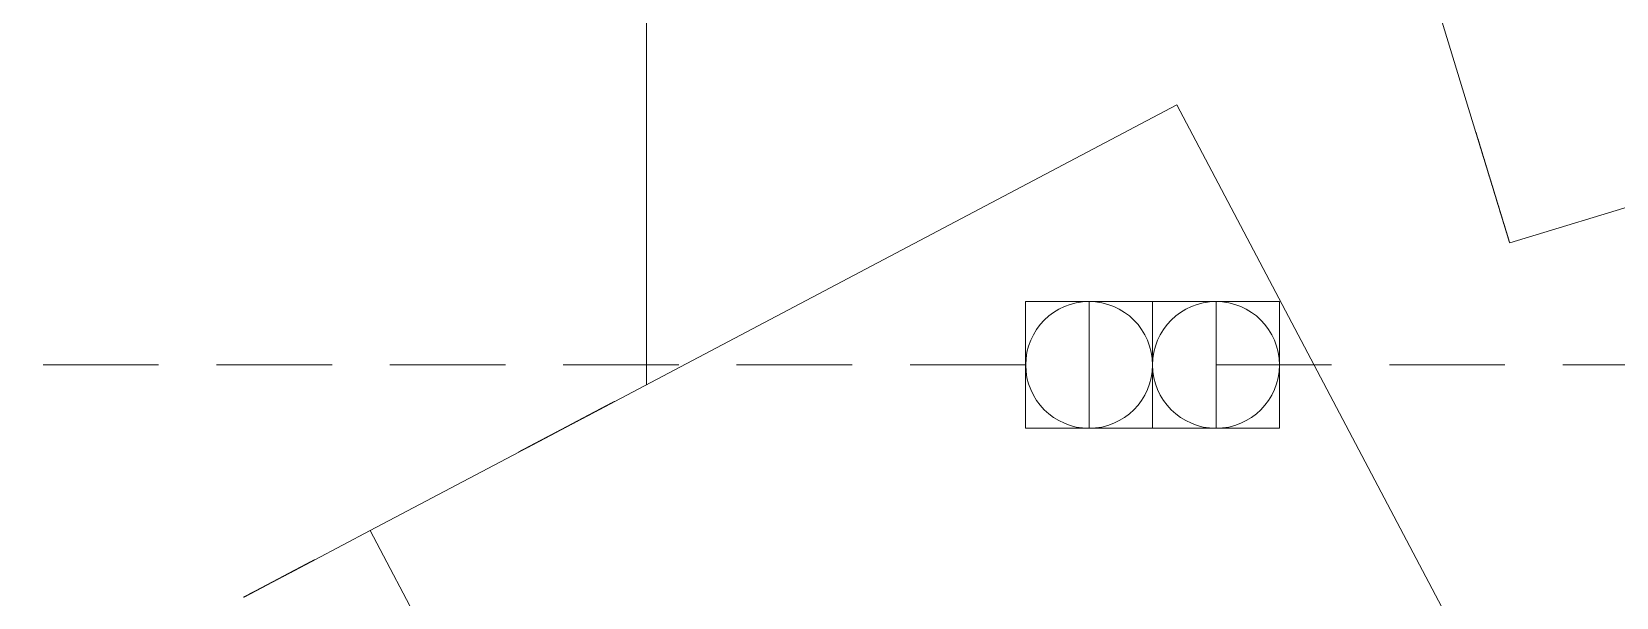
# Model space of a CAD drawing. Extents: x -28639 to -16277, y -1102 to 18050.
# Drawn here: x -22380 to -21009, y 642 to 1131 of the extents above; entities that cross this region are included whole.
import ezdxf

# ---------------------------------------------------------------- set-up
doc = ezdxf.new("R2010")
doc.units = 0
doc.header["$LTSCALE"] = 5
doc.header["$MEASUREMENT"] = 0
doc.linetypes.add('HIDDEN', pattern=[0.375, 0.25, -0.125])
doc.layers.get('0').update_dxf_attribs({"color": 1, "linetype": 'CONTINUOUS', "lineweight": 13})
doc.layers.add('ArqElet', color=11, linetype='CONTINUOUS', lineweight=5)

# ---------------------------------------------------------------- blocks, each defined once
blk = doc.blocks.new('TP')
for p, q in [((7873.1, -17549.3), (7781.6, -17549.3)), ((7781.6, -17549.3), (7781.6, -17640.8)), ((7827.4, -17640.8), (7827.4, -17549.3)), ((7873.1, -17549.3), (7873.1, -17640.8)), ((7781.6, -17640.8), (7873.1, -17640.8))]:
    blk.add_line(p, q)
blk.add_circle((7827.4, -17595.1), 45.7)

msp = doc.modelspace()

# ---------------------------------------------------------------- linework, layer by layer
at = {"color": 4, "linetype": 'HIDDEN', "ltscale": 80}
for p, q in [((-21520.2, 842.7), (-22771.9, 842.7)), ((-21355.6, 842.7), (-20648.3, 842.7))]:
    msp.add_line(p, q, dxfattribs=at)
at = {"layer": 'ArqElet'}
for p, q in [((-21848.3, 825.6), (-21848.3, 2917.9)), ((-21848.3, 825.6), (-21848.3, 2917.9)), ((-21262.1, 1474), (-21130.7, 1043.9)), ((-21101.5, 948.2), (-20323.8, 1185.9)), ((-21875.7, 811.1), (-21389.5, 1067.7)), ((-21009.9, 348.6), (-21389.5, 1067.7)), ((-22135.2, 674.1), (-22087.2, 699.5)), ((-21707.6, -19.7), (-22087.2, 699.5))]:
    msp.add_line(p, q, dxfattribs=at)
at = {"layer": 'ArqElet', "color": 3}
msp.add_line((-22087.2, 699.5), (-21958.7, 767.3), dxfattribs=at)
at = {"layer": 'ArqElet'}
for points in [[(-21130.7, 1043.9), (-21130.7, 1043.7), (-21130.6, 1043.6), (-21130.6, 1043.4), (-21130.5, 1043.3), (-21130.5, 1043.1), (-21130.4, 1043), (-21130.4, 1042.8), (-21130.3, 1042.7), (-21130.3, 1042.5), (-21130.2, 1042.4), (-21130.2, 1042.2), (-21130.2, 1042.1), (-21130.1, 1041.9), (-21130.1, 1041.8), (-21130, 1041.6), (-21130, 1041.5), (-21129.9, 1041.3), (-21129.9, 1041.2), (-21129.8, 1041), (-21129.8, 1040.9), (-21129.7, 1040.7), (-21129.7, 1040.6), (-21129.6, 1040.4), (-21129.6, 1040.3), (-21129.6, 1040.1), (-21129.5, 1040), (-21129.5, 1039.8), (-21129.4, 1039.7), (-21129.4, 1039.5), (-21129.3, 1039.4), (-21129.3, 1039.2), (-21129.2, 1039.1), (-21129.2, 1038.9), (-21129.1, 1038.8), (-21129.1, 1038.6), (-21129.1, 1038.5), (-21129, 1038.3), (-21129, 1038.2), (-21128.9, 1038), (-21128.9, 1037.9), (-21128.8, 1037.7), (-21128.8, 1037.6), (-21128.7, 1037.4), (-21128.7, 1037.3), (-21128.6, 1037.1), (-21128.6, 1037), (-21128.5, 1036.8), (-21128.5, 1036.7), (-21128.5, 1036.5), (-21128.4, 1036.4), (-21128.4, 1036.2), (-21128.3, 1036.1), (-21128.3, 1035.9), (-21128.2, 1035.8), (-21128.2, 1035.6), (-21128.1, 1035.5), (-21128.1, 1035.3), (-21128, 1035.2), (-21128, 1035), (-21128, 1034.9), (-21127.9, 1034.7), (-21127.9, 1034.6), (-21127.8, 1034.4), (-21127.8, 1034.3), (-21127.7, 1034.1), (-21127.7, 1034), (-21127.6, 1033.8), (-21127.6, 1033.7), (-21127.5, 1033.5), (-21127.5, 1033.4), (-21127.4, 1033.2), (-21127.4, 1033.1), (-21127.4, 1032.9), (-21127.3, 1032.8), (-21127.3, 1032.6), (-21127.2, 1032.5), (-21127.2, 1032.3), (-21127.1, 1032.2), (-21127.1, 1032), (-21127, 1031.9), (-21127, 1031.7), (-21127, 1031.6), (-21126.9, 1031.4), (-21126.9, 1031.3), (-21126.8, 1031.1), (-21126.8, 1031), (-21126.7, 1030.9), (-21126.7, 1030.7), (-21126.6, 1030.6), (-21126.6, 1030.4), (-21126.5, 1030.3), (-21126.5, 1030.1), (-21126.5, 1030), (-21126.4, 1029.8), (-21126.4, 1029.7), (-21126.3, 1029.5), (-21126.3, 1029.4), (-21126.2, 1029.2), (-21126.2, 1029.1), (-21126.1, 1028.9), (-21126.1, 1028.8), (-21126, 1028.6), (-21126, 1028.5), (-21126, 1028.3), (-21125.9, 1028.2), (-21125.9, 1028), (-21125.8, 1027.9), (-21125.8, 1027.7), (-21125.7, 1027.6), (-21125.7, 1027.4), (-21125.6, 1027.3), (-21125.6, 1027.2), (-21125.5, 1027), (-21125.5, 1026.9), (-21125.5, 1026.7), (-21125.4, 1026.6), (-21125.4, 1026.4), (-21125.3, 1026.3), (-21125.3, 1026.1), (-21125.2, 1026), (-21125.2, 1025.8), (-21125.1, 1025.7), (-21125.1, 1025.5), (-21125.1, 1025.4), (-21125, 1025.2), (-21125, 1025.1), (-21124.9, 1024.9), (-21124.9, 1024.8), (-21124.8, 1024.6), (-21124.8, 1024.5), (-21124.7, 1024.3), (-21124.7, 1024.2), (-21124.6, 1024), (-21124.6, 1023.9), (-21124.6, 1023.7), (-21124.5, 1023.6), (-21124.5, 1023.5), (-21124.4, 1023.3), (-21124.4, 1023.2), (-21124.3, 1023), (-21124.3, 1022.9), (-21124.2, 1022.7), (-21124.2, 1022.6), (-21124.1, 1022.4), (-21124.1, 1022.3), (-21124.1, 1022.1), (-21124, 1022), (-21124, 1021.8), (-21123.9, 1021.7), (-21123.9, 1021.6), (-21123.8, 1021.4), (-21123.8, 1021.3), (-21123.8, 1021.1), (-21123.7, 1021), (-21123.7, 1020.8), (-21123.6, 1020.7), (-21123.6, 1020.5), (-21123.5, 1020.4), (-21123.5, 1020.3), (-21123.4, 1020.1), (-21123.4, 1020), (-21123.4, 1019.8), (-21123.3, 1019.7), (-21123.3, 1019.5), (-21123.2, 1019.4), (-21123.2, 1019.2), (-21123.1, 1019.1), (-21123.1, 1019), (-21123, 1018.8), (-21123, 1018.7), (-21123, 1018.5), (-21122.9, 1018.4), (-21122.9, 1018.2), (-21122.8, 1018.1), (-21122.8, 1017.9), (-21122.7, 1017.8), (-21122.7, 1017.7), (-21122.7, 1017.5), (-21122.6, 1017.4), (-21122.6, 1017.2), (-21122.5, 1017.1), (-21122.5, 1016.9), (-21122.4, 1016.8), (-21122.4, 1016.6), (-21122.3, 1016.5), (-21122.3, 1016.4), (-21122.3, 1016.2), (-21122.2, 1016.1), (-21122.2, 1015.9), (-21122.1, 1015.8), (-21122.1, 1015.6), (-21122, 1015.5), (-21122, 1015.4), (-21121.9, 1015.2), (-21121.9, 1015.1), (-21121.9, 1014.9), (-21121.8, 1014.8), (-21121.8, 1014.6), (-21121.7, 1014.5), (-21121.7, 1014.3), (-21121.6, 1014.2), (-21121.6, 1014.1), (-21121.5, 1013.9), (-21121.5, 1013.8), (-21121.5, 1013.6), (-21121.4, 1013.5), (-21121.4, 1013.3), (-21121.3, 1013.2), (-21121.3, 1013), (-21121.2, 1012.9), (-21121.2, 1012.8), (-21121.2, 1012.6), (-21121.1, 1012.5), (-21121.1, 1012.3), (-21121, 1012.2), (-21121, 1012), (-21120.9, 1011.9), (-21120.9, 1011.8), (-21120.9, 1011.6), (-21120.8, 1011.5), (-21120.8, 1011.3), (-21120.7, 1011.2), (-21120.7, 1011.1), (-21120.6, 1010.9), (-21120.6, 1010.8), (-21120.6, 1010.7), (-21120.5, 1010.5), (-21120.5, 1010.4), (-21120.4, 1010.2), (-21120.4, 1010.1), (-21120.3, 1010), (-21120.3, 1009.8), (-21120.3, 1009.7), (-21120.2, 1009.5), (-21120.2, 1009.4), (-21120.1, 1009.3), (-21120.1, 1009.1), (-21120, 1009), (-21120, 1008.9), (-21120, 1008.7), (-21119.9, 1008.6), (-21119.9, 1008.4), (-21119.8, 1008.3), (-21119.8, 1008.2), (-21119.7, 1008), (-21119.7, 1007.9), (-21119.7, 1007.7), (-21119.6, 1007.6), (-21119.6, 1007.5), (-21119.5, 1007.3), (-21119.5, 1007.2), (-21119.5, 1007), (-21119.4, 1006.9), (-21119.4, 1006.8), (-21119.3, 1006.6), (-21119.3, 1006.5), (-21119.2, 1006.4), (-21119.2, 1006.2), (-21119.2, 1006.1), (-21119.1, 1005.9), (-21119.1, 1005.8), (-21119, 1005.7), (-21119, 1005.5), (-21118.9, 1005.4), (-21118.9, 1005.2), (-21118.9, 1005.1), (-21118.8, 1005), (-21118.8, 1004.8), (-21118.7, 1004.7), (-21118.7, 1004.6), (-21118.6, 1004.4), (-21118.6, 1004.3), (-21118.6, 1004.1), (-21118.5, 1004), (-21118.5, 1003.9), (-21118.4, 1003.7), (-21118.4, 1003.6), (-21118.3, 1003.4), (-21118.3, 1003.3), (-21118.3, 1003.2), (-21118.2, 1003), (-21118.2, 1002.9), (-21118.1, 1002.7), (-21118.1, 1002.6), (-21118.1, 1002.5), (-21118, 1002.3), (-21118, 1002.2), (-21117.9, 1002.1), (-21117.9, 1001.9), (-21117.9, 1001.8), (-21117.8, 1001.7), (-21117.8, 1001.5), (-21117.7, 1001.4), (-21117.7, 1001.3), (-21117.6, 1001.2), (-21117.6, 1001), (-21117.6, 1000.9), (-21117.5, 1000.8), (-21117.5, 1000.6), (-21117.4, 1000.5), (-21117.4, 1000.4), (-21117.4, 1000.2), (-21117.3, 1000.1), (-21117.3, 1000), (-21117.2, 999.8), (-21117.2, 999.7), (-21117.2, 999.6), (-21117.1, 999.4), (-21117.1, 999.3), (-21117, 999.2), (-21117, 999), (-21117, 998.9), (-21116.9, 998.8), (-21116.9, 998.7), (-21116.8, 998.5), (-21116.8, 998.4), (-21116.8, 998.3), (-21116.7, 998.1), (-21116.7, 998), (-21116.6, 997.9), (-21116.6, 997.7), (-21116.6, 997.6), (-21116.5, 997.5), (-21116.5, 997.3), (-21116.4, 997.2), (-21116.4, 997.1), (-21116.4, 996.9), (-21116.3, 996.8), (-21116.3, 996.7), (-21116.2, 996.6), (-21116.2, 996.4), (-21116.2, 996.3), (-21116.1, 996.2), (-21116.1, 996), (-21116, 995.9), (-21116, 995.8), (-21116, 995.6), (-21115.9, 995.5), (-21115.9, 995.4), (-21115.8, 995.2), (-21115.8, 995.1), (-21115.8, 995), (-21115.7, 994.8), (-21115.7, 994.7), (-21115.6, 994.6), (-21115.6, 994.4), (-21115.6, 994.3), (-21115.5, 994.2), (-21115.5, 994.1), (-21115.4, 993.9), (-21115.4, 993.8), (-21115.4, 993.7), (-21115.3, 993.5), (-21115.3, 993.4), (-21115.2, 993.3), (-21115.2, 993.1), (-21115.2, 993), (-21115.1, 992.9), (-21115.1, 992.8), (-21115, 992.6), (-21115, 992.5), (-21115, 992.4), (-21114.9, 992.3), (-21114.9, 992.1), (-21114.9, 992), (-21114.8, 991.9), (-21114.8, 991.8), (-21114.7, 991.7), (-21114.7, 991.5), (-21114.7, 991.4), (-21114.6, 991.3), (-21114.6, 991.2), (-21114.6, 991), (-21114.5, 990.9), (-21114.5, 990.8), (-21114.4, 990.7), (-21114.4, 990.6), (-21114.4, 990.4), (-21114.3, 990.3), (-21114.3, 990.2), (-21114.3, 990.1), (-21114.2, 989.9), (-21114.2, 989.8), (-21114.1, 989.7), (-21114.1, 989.6), (-21114.1, 989.5), (-21114, 989.3), (-21114, 989.2), (-21114, 989.1), (-21113.9, 989), (-21113.9, 988.8), (-21113.8, 988.7), (-21113.8, 988.6), (-21113.8, 988.5), (-21113.7, 988.3), (-21113.7, 988.2), (-21113.7, 988.1), (-21113.6, 988), (-21113.6, 987.9), (-21113.6, 987.7), (-21113.5, 987.6), (-21113.5, 987.5), (-21113.4, 987.4), (-21113.4, 987.2), (-21113.4, 987.1), (-21113.3, 987), (-21113.3, 986.9), (-21113.3, 986.8), (-21113.2, 986.6), (-21113.2, 986.5), (-21113.1, 986.4), (-21113.1, 986.3), (-21113.1, 986.1), (-21113, 986), (-21113, 985.9), (-21113, 985.8), (-21112.9, 985.7), (-21112.9, 985.5), (-21112.8, 985.4), (-21112.8, 985.3), (-21112.8, 985.2), (-21112.7, 985), (-21112.7, 984.9), (-21112.7, 984.8), (-21112.6, 984.7), (-21112.6, 984.6), (-21112.5, 984.4), (-21112.5, 984.3), (-21112.5, 984.2), (-21112.4, 984.1), (-21112.4, 984), (-21112.4, 983.9), (-21112.3, 983.7), (-21112.3, 983.6), (-21112.3, 983.5), (-21112.2, 983.4), (-21112.2, 983.3), (-21112.2, 983.2), (-21112.1, 983.1), (-21112.1, 983), (-21112.1, 982.8), (-21112, 982.7), (-21112, 982.6), (-21112, 982.5), (-21111.9, 982.4), (-21111.9, 982.3), (-21111.9, 982.2), (-21111.8, 982.1), (-21111.8, 982), (-21111.7, 981.8), (-21111.7, 981.7), (-21111.7, 981.6), (-21111.6, 981.5), (-21111.6, 981.4), (-21111.6, 981.3), (-21111.5, 981.2), (-21111.5, 981.1), (-21111.5, 980.9), (-21111.4, 980.8), (-21111.4, 980.7), (-21111.4, 980.6), (-21111.3, 980.5), (-21111.3, 980.4), (-21111.3, 980.3), (-21111.2, 980.2), (-21111.2, 980), (-21111.2, 979.9), (-21111.1, 979.8), (-21111.1, 979.7), (-21111.1, 979.6), (-21111, 979.5), (-21111, 979.4), (-21111, 979.3), (-21110.9, 979.2), (-21110.9, 979), (-21110.9, 978.9), (-21110.8, 978.8), (-21110.8, 978.7), (-21110.8, 978.6), (-21110.7, 978.5), (-21110.7, 978.4), (-21110.7, 978.3), (-21110.6, 978.1), (-21110.6, 978), (-21110.6, 977.9), (-21110.5, 977.8), (-21110.5, 977.7), (-21110.4, 977.6), (-21110.4, 977.5), (-21110.4, 977.4), (-21110.3, 977.2), (-21110.3, 977.1), (-21110.3, 977), (-21110.2, 976.9), (-21110.2, 976.8), (-21110.2, 976.7), (-21110.1, 976.6), (-21110.1, 976.5), (-21110.1, 976.4), (-21110, 976.2), (-21110, 976.1), (-21110, 976), (-21109.9, 975.9), (-21109.9, 975.8), (-21109.9, 975.7), (-21109.9, 975.6), (-21109.8, 975.5), (-21109.8, 975.4), (-21109.8, 975.3), (-21109.7, 975.2), (-21109.7, 975.1), (-21109.7, 975), (-21109.6, 974.9), (-21109.6, 974.8), (-21109.6, 974.7), (-21109.5, 974.6), (-21109.5, 974.5), (-21109.5, 974.4), (-21109.5, 974.3), (-21109.4, 974.2), (-21109.4, 974.1), (-21109.4, 974), (-21109.3, 973.9), (-21109.3, 973.8), (-21109.3, 973.7), (-21109.2, 973.6), (-21109.2, 973.5), (-21109.2, 973.4), (-21109.2, 973.3), (-21109.1, 973.2), (-21109.1, 973.1), (-21109.1, 973), (-21109, 972.9), (-21109, 972.8), (-21109, 972.7), (-21108.9, 972.6), (-21108.9, 972.5), (-21108.9, 972.4), (-21108.8, 972.3), (-21108.8, 972.2), (-21108.8, 972.1), (-21108.8, 972), (-21108.7, 971.9), (-21108.7, 971.8), (-21108.7, 971.7), (-21108.6, 971.6), (-21108.6, 971.5), (-21108.6, 971.4), (-21108.5, 971.3), (-21108.5, 971.2), (-21108.5, 971.1), (-21108.4, 971), (-21108.4, 970.9), (-21108.4, 970.8), (-21108.4, 970.7), (-21108.3, 970.6), (-21108.3, 970.5), (-21108.3, 970.4), (-21108.2, 970.3), (-21108.2, 970.2), (-21108.2, 970.1), (-21108.1, 970), (-21108.1, 969.9), (-21108.1, 969.8), (-21108.1, 969.7), (-21108, 969.6), (-21108, 969.5), (-21108, 969.4), (-21107.9, 969.3), (-21107.9, 969.2), (-21107.9, 969.1), (-21107.8, 969), (-21107.8, 969), (-21107.8, 968.9), (-21107.8, 968.8), (-21107.7, 968.7), (-21107.7, 968.6), (-21107.7, 968.5), (-21107.7, 968.4), (-21107.6, 968.4), (-21107.6, 968.3), (-21107.6, 968.2), (-21107.5, 968.1), (-21107.5, 968), (-21107.5, 967.9), (-21107.5, 967.8), (-21107.4, 967.7), (-21107.4, 967.7), (-21107.4, 967.6), (-21107.4, 967.5), (-21107.3, 967.4), (-21107.3, 967.3), (-21107.3, 967.2), (-21107.3, 967.1), (-21107.2, 967), (-21107.2, 967), (-21107.2, 966.9), (-21107.1, 966.8), (-21107.1, 966.7), (-21107.1, 966.6), (-21107.1, 966.5), (-21107, 966.4), (-21107, 966.4), (-21107, 966.3), (-21107, 966.2), (-21106.9, 966.1), (-21106.9, 966), (-21106.9, 965.9), (-21106.9, 965.8), (-21106.8, 965.7), (-21106.8, 965.7), (-21106.8, 965.6), (-21106.8, 965.5), (-21106.7, 965.4), (-21106.7, 965.3), (-21106.7, 965.2), (-21106.6, 965.1), (-21106.6, 965), (-21106.6, 965), (-21106.6, 964.9), (-21106.5, 964.8), (-21106.5, 964.7), (-21106.5, 964.6), (-21106.5, 964.5), (-21106.4, 964.4), (-21106.4, 964.4), (-21106.4, 964.3), (-21106.4, 964.2), (-21106.3, 964.1), (-21106.3, 964), (-21106.3, 963.9), (-21106.2, 963.8), (-21106.2, 963.7), (-21106.2, 963.7), (-21106.2, 963.6), (-21106.1, 963.5), (-21106.1, 963.4), (-21106.1, 963.3), (-21106.1, 963.2), (-21106, 963.1), (-21106, 963.1), (-21106, 963), (-21106, 962.9), (-21105.9, 962.8), (-21105.9, 962.7), (-21105.9, 962.7), (-21105.9, 962.6), (-21105.8, 962.5), (-21105.8, 962.4), (-21105.8, 962.4), (-21105.8, 962.3), (-21105.8, 962.2), (-21105.7, 962.2), (-21105.7, 962.1), (-21105.7, 962), (-21105.7, 961.9), (-21105.6, 961.9), (-21105.6, 961.8), (-21105.6, 961.7), (-21105.6, 961.6), (-21105.6, 961.6), (-21105.5, 961.5), (-21105.5, 961.4), (-21105.5, 961.4), (-21105.5, 961.3), (-21105.4, 961.2), (-21105.4, 961.1), (-21105.4, 961.1), (-21105.4, 961), (-21105.4, 960.9), (-21105.3, 960.8), (-21105.3, 960.8), (-21105.3, 960.7), (-21105.3, 960.6), (-21105.2, 960.6), (-21105.2, 960.5), (-21105.2, 960.4), (-21105.2, 960.3), (-21105.2, 960.3), (-21105.1, 960.2), (-21105.1, 960.1), (-21105.1, 960), (-21105.1, 960), (-21105, 959.9), (-21105, 959.8), (-21105, 959.8), (-21105, 959.7), (-21105, 959.6), (-21104.9, 959.5), (-21104.9, 959.5), (-21104.9, 959.4), (-21104.9, 959.3), (-21104.8, 959.2), (-21104.8, 959.2), (-21104.8, 959.1), (-21104.8, 959), (-21104.8, 959), (-21104.7, 958.9), (-21104.7, 958.8), (-21104.7, 958.7), (-21104.7, 958.7), (-21104.6, 958.6), (-21104.6, 958.5), (-21104.6, 958.4), (-21104.6, 958.4), (-21104.6, 958.3), (-21104.5, 958.2), (-21104.5, 958.2), (-21104.5, 958.1), (-21104.5, 958), (-21104.4, 957.9), (-21104.4, 957.9), (-21104.4, 957.8), (-21104.4, 957.7), (-21104.4, 957.7), (-21104.3, 957.6), (-21104.3, 957.5), (-21104.3, 957.5), (-21104.3, 957.4), (-21104.3, 957.4), (-21104.3, 957.3), (-21104.2, 957.3), (-21104.2, 957.2), (-21104.2, 957.1), (-21104.2, 957.1), (-21104.2, 957), (-21104.1, 957), (-21104.1, 956.9), (-21104.1, 956.9), (-21104.1, 956.8), (-21104.1, 956.7), (-21104.1, 956.7), (-21104, 956.6), (-21104, 956.6), (-21104, 956.5), (-21104, 956.5), (-21104, 956.4), (-21104, 956.3), (-21103.9, 956.3), (-21103.9, 956.2), (-21103.9, 956.2), (-21103.9, 956.1), (-21103.9, 956.1), (-21103.9, 956), (-21103.8, 955.9), (-21103.8, 955.9), (-21103.8, 955.8), (-21103.8, 955.8), (-21103.8, 955.7), (-21103.7, 955.6), (-21103.7, 955.6), (-21103.7, 955.5), (-21103.7, 955.5), (-21103.7, 955.4), (-21103.7, 955.4), (-21103.6, 955.3), (-21103.6, 955.2), (-21103.6, 955.2), (-21103.6, 955.1), (-21103.6, 955.1), (-21103.6, 955), (-21103.5, 955), (-21103.5, 954.9), (-21103.5, 954.8), (-21103.5, 954.8), (-21103.5, 954.7), (-21103.4, 954.7), (-21103.4, 954.6), (-21103.4, 954.6), (-21103.4, 954.5), (-21103.4, 954.4), (-21103.4, 954.4), (-21103.3, 954.3), (-21103.3, 954.3), (-21103.3, 954.2), (-21103.3, 954.2), (-21103.3, 954.1), (-21103.3, 954), (-21103.2, 954), (-21103.2, 953.9), (-21103.2, 953.9), (-21103.2, 953.8), (-21103.2, 953.8), (-21103.1, 953.7), (-21103.1, 953.6), (-21103.1, 953.6), (-21103.1, 953.5), (-21103.1, 953.5), (-21103.1, 953.5), (-21103.1, 953.4), (-21103.1, 953.4), (-21103, 953.3), (-21103, 953.3), (-21103, 953.3), (-21103, 953.2), (-21103, 953.2), (-21103, 953.1), (-21103, 953.1), (-21102.9, 953), (-21102.9, 953), (-21102.9, 953), (-21102.9, 952.9), (-21102.9, 952.9), (-21102.9, 952.8), (-21102.9, 952.8), (-21102.9, 952.8), (-21102.8, 952.7), (-21102.8, 952.7), (-21102.8, 952.6), (-21102.8, 952.6), (-21102.8, 952.5), (-21102.8, 952.5), (-21102.8, 952.5), (-21102.8, 952.4), (-21102.7, 952.4), (-21102.7, 952.3), (-21102.7, 952.3), (-21102.7, 952.3), (-21102.7, 952.2), (-21102.7, 952.2), (-21102.7, 952.1), (-21102.7, 952.1), (-21102.6, 952), (-21102.6, 952), (-21102.6, 952), (-21102.6, 951.9), (-21102.6, 951.9), (-21102.6, 951.8), (-21102.6, 951.8), (-21102.6, 951.8), (-21102.5, 951.7), (-21102.5, 951.7), (-21102.5, 951.6), (-21102.5, 951.6), (-21102.5, 951.5), (-21102.5, 951.5), (-21102.5, 951.5), (-21102.5, 951.4), (-21102.4, 951.4), (-21102.4, 951.3), (-21102.4, 951.3), (-21102.4, 951.3), (-21102.4, 951.2), (-21102.4, 951.2), (-21102.4, 951.1), (-21102.4, 951.1), (-21102.3, 951.1), (-21102.3, 951), (-21102.3, 951), (-21102.3, 950.9), (-21102.3, 950.9), (-21102.3, 950.8), (-21102.3, 950.8), (-21102.3, 950.8), (-21102.2, 950.7), (-21102.2, 950.7), (-21102.2, 950.6), (-21102.2, 950.6), (-21102.2, 950.6), (-21102.2, 950.6), (-21102.2, 950.5), (-21102.2, 950.5), (-21102.2, 950.5), (-21102.2, 950.5), (-21102.2, 950.4), (-21102.1, 950.4), (-21102.1, 950.4), (-21102.1, 950.4), (-21102.1, 950.3), (-21102.1, 950.3), (-21102.1, 950.3), (-21102.1, 950.3), (-21102.1, 950.2), (-21102.1, 950.2), (-21102.1, 950.2), (-21102.1, 950.2), (-21102.1, 950.1), (-21102.1, 950.1), (-21102, 950.1), (-21102, 950.1), (-21102, 950), (-21102, 950), (-21102, 950), (-21102, 950), (-21102, 949.9), (-21102, 949.9), (-21102, 949.9), (-21102, 949.9), (-21102, 949.8), (-21102, 949.8), (-21102, 949.8), (-21101.9, 949.8), (-21101.9, 949.7), (-21101.9, 949.7), (-21101.9, 949.7), (-21101.9, 949.7), (-21101.9, 949.6), (-21101.9, 949.6), (-21101.9, 949.6), (-21101.9, 949.6), (-21101.9, 949.5), (-21101.9, 949.5), (-21101.9, 949.5), (-21101.9, 949.5), (-21101.8, 949.4), (-21101.8, 949.4), (-21101.8, 949.4), (-21101.8, 949.3), (-21101.8, 949.3), (-21101.8, 949.3), (-21101.8, 949.3), (-21101.8, 949.2), (-21101.8, 949.2), (-21101.8, 949.2), (-21101.8, 949.2), (-21101.8, 949.1), (-21101.8, 949.1), (-21101.7, 949.1), (-21101.7, 949.1), (-21101.7, 949), (-21101.7, 949), (-21101.7, 949), (-21101.7, 949), (-21101.7, 948.9), (-21101.7, 948.9), (-21101.7, 948.9), (-21101.7, 948.9), (-21101.7, 948.8), (-21101.7, 948.8), (-21101.7, 948.8), (-21101.7, 948.8), (-21101.7, 948.8), (-21101.7, 948.8), (-21101.6, 948.8), (-21101.6, 948.8), (-21101.6, 948.8), (-21101.6, 948.8), (-21101.6, 948.8), (-21101.6, 948.7), (-21101.6, 948.7), (-21101.6, 948.7), (-21101.6, 948.7), (-21101.6, 948.7), (-21101.6, 948.7), (-21101.6, 948.7), (-21101.6, 948.7), (-21101.6, 948.7), (-21101.6, 948.7), (-21101.6, 948.7), (-21101.6, 948.7), (-21101.6, 948.6), (-21101.6, 948.6), (-21101.6, 948.6), (-21101.6, 948.6), (-21101.6, 948.6), (-21101.6, 948.6), (-21101.6, 948.6), (-21101.6, 948.6), (-21101.6, 948.6), (-21101.6, 948.6), (-21101.6, 948.6), (-21101.6, 948.6), (-21101.6, 948.5), (-21101.6, 948.5), (-21101.6, 948.5), (-21101.6, 948.5), (-21101.6, 948.5), (-21101.6, 948.5), (-21101.6, 948.5), (-21101.6, 948.5), (-21101.6, 948.5), (-21101.6, 948.5), (-21101.5, 948.5), (-21101.5, 948.4), (-21101.5, 948.4), (-21101.5, 948.4), (-21101.5, 948.4), (-21101.5, 948.4), (-21101.5, 948.4), (-21101.5, 948.4), (-21101.5, 948.4), (-21101.5, 948.4), (-21101.5, 948.4), (-21101.5, 948.4), (-21101.5, 948.4), (-21101.5, 948.3), (-21101.5, 948.3), (-21101.5, 948.3), (-21101.5, 948.3), (-21101.5, 948.3), (-21101.5, 948.3), (-21101.5, 948.3), (-21101.5, 948.3), (-21101.5, 948.3), (-21101.5, 948.3), (-21101.5, 948.3), (-21101.5, 948.3), (-21101.5, 948.2), (-21101.5, 948.2), (-21101.5, 948.2)], [(-21958.7, 767.3), (-21958.6, 767.3), (-21958.6, 767.4), (-21958.5, 767.4), (-21958.5, 767.4), (-21958.4, 767.4), (-21958.4, 767.4), (-21958.3, 767.5), (-21958.3, 767.5), (-21958.3, 767.5), (-21958.2, 767.5), (-21958.2, 767.6), (-21958.1, 767.6), (-21958.1, 767.6), (-21958, 767.6), (-21958, 767.7), (-21957.9, 767.7), (-21957.9, 767.7), (-21957.9, 767.7), (-21957.8, 767.8), (-21957.8, 767.8), (-21957.7, 767.8), (-21957.7, 767.8), (-21957.6, 767.8), (-21957.6, 767.9), (-21957.5, 767.9), (-21957.5, 767.9), (-21957.5, 767.9), (-21957.4, 768), (-21957.4, 768), (-21957.3, 768), (-21957.3, 768), (-21957.2, 768.1), (-21957.2, 768.1), (-21957.1, 768.1), (-21957.1, 768.1), (-21957.1, 768.2), (-21957, 768.2), (-21957, 768.2), (-21956.9, 768.2), (-21956.9, 768.2), (-21956.8, 768.3), (-21956.8, 768.3), (-21956.7, 768.3), (-21956.7, 768.3), (-21956.7, 768.4), (-21956.6, 768.4), (-21956.6, 768.4), (-21956.5, 768.4), (-21956.5, 768.5), (-21956.4, 768.5), (-21956.4, 768.5), (-21956.3, 768.5), (-21956.3, 768.6), (-21956.3, 768.6), (-21956.2, 768.6), (-21956.2, 768.6), (-21956.1, 768.6), (-21956.1, 768.7), (-21956, 768.7), (-21956, 768.7), (-21955.9, 768.7), (-21955.9, 768.8), (-21955.9, 768.8), (-21955.8, 768.8), (-21955.8, 768.8), (-21955.7, 768.9), (-21955.7, 768.9), (-21955.6, 768.9), (-21955.6, 768.9), (-21955.5, 769), (-21955.5, 769), (-21955.4, 769), (-21955.4, 769), (-21955.3, 769.1), (-21955.2, 769.1), (-21955.2, 769.1), (-21955.1, 769.2), (-21955.1, 769.2), (-21955, 769.2), (-21955, 769.2), (-21954.9, 769.3), (-21954.9, 769.3), (-21954.8, 769.3), (-21954.8, 769.4), (-21954.7, 769.4), (-21954.7, 769.4), (-21954.6, 769.4), (-21954.6, 769.5), (-21954.5, 769.5), (-21954.4, 769.5), (-21954.4, 769.6), (-21954.3, 769.6), (-21954.3, 769.6), (-21954.2, 769.6), (-21954.2, 769.7), (-21954.1, 769.7), (-21954.1, 769.7), (-21954, 769.8), (-21954, 769.8), (-21953.9, 769.8), (-21953.9, 769.8), (-21953.8, 769.9), (-21953.8, 769.9), (-21953.7, 769.9), (-21953.6, 770), (-21953.6, 770), (-21953.5, 770), (-21953.5, 770), (-21953.4, 770.1), (-21953.4, 770.1), (-21953.3, 770.1), (-21953.3, 770.1), (-21953.2, 770.2), (-21953.2, 770.2), (-21953.1, 770.2), (-21953.1, 770.3), (-21953, 770.3), (-21953, 770.3), (-21952.9, 770.3), (-21952.8, 770.4), (-21952.8, 770.4), (-21952.7, 770.4), (-21952.7, 770.5), (-21952.6, 770.5), (-21952.6, 770.5), (-21952.5, 770.5), (-21952.5, 770.6), (-21952.4, 770.6), (-21952.4, 770.6), (-21952.3, 770.7), (-21952.3, 770.7), (-21952.2, 770.7), (-21952.1, 770.7), (-21952.1, 770.8), (-21952, 770.8), (-21952, 770.8), (-21951.9, 770.9), (-21951.8, 770.9), (-21951.8, 770.9), (-21951.7, 771), (-21951.7, 771), (-21951.6, 771), (-21951.5, 771.1), (-21951.5, 771.1), (-21951.4, 771.1), (-21951.4, 771.2), (-21951.3, 771.2), (-21951.2, 771.2), (-21951.2, 771.3), (-21951.1, 771.3), (-21951, 771.3), (-21951, 771.4), (-21950.9, 771.4), (-21950.9, 771.4), (-21950.8, 771.5), (-21950.7, 771.5), (-21950.7, 771.5), (-21950.6, 771.6), (-21950.5, 771.6), (-21950.5, 771.6), (-21950.4, 771.7), (-21950.4, 771.7), (-21950.3, 771.7), (-21950.2, 771.8), (-21950.2, 771.8), (-21950.1, 771.8), (-21950, 771.8), (-21950, 771.9), (-21949.9, 771.9), (-21949.9, 771.9), (-21949.8, 772), (-21949.7, 772), (-21949.7, 772), (-21949.6, 772.1), (-21949.6, 772.1), (-21949.5, 772.1), (-21949.4, 772.2), (-21949.4, 772.2), (-21949.3, 772.2), (-21949.2, 772.3), (-21949.2, 772.3), (-21949.1, 772.3), (-21949.1, 772.4), (-21949, 772.4), (-21948.9, 772.4), (-21948.9, 772.5), (-21948.8, 772.5), (-21948.7, 772.5), (-21948.7, 772.6), (-21948.6, 772.6), (-21948.6, 772.6), (-21948.5, 772.7), (-21948.4, 772.7), (-21948.4, 772.7), (-21948.3, 772.8), (-21948.3, 772.8), (-21948.2, 772.8), (-21948.1, 772.9), (-21948.1, 772.9), (-21948, 772.9), (-21947.9, 773), (-21947.9, 773), (-21947.8, 773), (-21947.7, 773.1), (-21947.7, 773.1), (-21947.6, 773.1), (-21947.5, 773.2), (-21947.4, 773.2), (-21947.4, 773.3), (-21947.3, 773.3), (-21947.2, 773.3), (-21947.2, 773.4), (-21947.1, 773.4), (-21947, 773.4), (-21947, 773.5), (-21946.9, 773.5), (-21946.8, 773.6), (-21946.7, 773.6), (-21946.7, 773.6), (-21946.6, 773.7), (-21946.5, 773.7), (-21946.5, 773.7), (-21946.4, 773.8), (-21946.3, 773.8), (-21946.3, 773.9), (-21946.2, 773.9), (-21946.1, 773.9), (-21946, 774), (-21946, 774), (-21945.9, 774), (-21945.8, 774.1), (-21945.8, 774.1), (-21945.7, 774.1), (-21945.6, 774.2), (-21945.6, 774.2), (-21945.5, 774.3), (-21945.4, 774.3), (-21945.3, 774.3), (-21945.3, 774.4), (-21945.2, 774.4), (-21945.1, 774.4), (-21945.1, 774.5), (-21945, 774.5), (-21944.9, 774.6), (-21944.9, 774.6), (-21944.8, 774.6), (-21944.7, 774.7), (-21944.6, 774.7), (-21944.6, 774.7), (-21944.5, 774.8), (-21944.4, 774.8), (-21944.4, 774.9), (-21944.3, 774.9), (-21944.2, 774.9), (-21944.2, 775), (-21944.1, 775), (-21944, 775), (-21943.9, 775.1), (-21943.9, 775.1), (-21943.8, 775.1), (-21943.7, 775.2), (-21943.7, 775.2), (-21943.6, 775.3), (-21943.5, 775.3), (-21943.5, 775.3), (-21943.4, 775.4), (-21943.3, 775.4), (-21943.2, 775.4), (-21943.2, 775.5), (-21943.1, 775.5), (-21943, 775.6), (-21942.9, 775.6), (-21942.9, 775.6), (-21942.8, 775.7), (-21942.7, 775.7), (-21942.6, 775.8), (-21942.5, 775.8), (-21942.5, 775.9), (-21942.4, 775.9), (-21942.3, 775.9), (-21942.2, 776), (-21942.2, 776), (-21942.1, 776.1), (-21942, 776.1), (-21941.9, 776.1), (-21941.8, 776.2), (-21941.8, 776.2), (-21941.7, 776.3), (-21941.6, 776.3), (-21941.5, 776.3), (-21941.5, 776.4), (-21941.4, 776.4), (-21941.3, 776.5), (-21941.2, 776.5), (-21941.1, 776.6), (-21941.1, 776.6), (-21941, 776.6), (-21940.9, 776.7), (-21940.8, 776.7), (-21940.8, 776.8), (-21940.7, 776.8), (-21940.6, 776.8), (-21940.5, 776.9), (-21940.4, 776.9), (-21940.4, 777), (-21940.3, 777), (-21940.2, 777), (-21940.1, 777.1), (-21940.1, 777.1), (-21940, 777.2), (-21939.9, 777.2), (-21939.8, 777.2), (-21939.7, 777.3), (-21939.7, 777.3), (-21939.6, 777.4), (-21939.5, 777.4), (-21939.4, 777.5), (-21939.4, 777.5), (-21939.3, 777.5), (-21939.2, 777.6), (-21939.1, 777.6), (-21939, 777.7), (-21939, 777.7), (-21938.9, 777.7), (-21938.8, 777.8), (-21938.7, 777.8), (-21938.7, 777.9), (-21938.6, 777.9), (-21938.5, 777.9), (-21938.4, 778), (-21938.3, 778), (-21938.3, 778.1), (-21938.2, 778.1), (-21938.1, 778.2), (-21938, 778.2), (-21937.9, 778.2), (-21937.9, 778.3), (-21937.8, 778.3), (-21937.7, 778.4), (-21937.6, 778.4), (-21937.5, 778.5), (-21937.4, 778.5), (-21937.4, 778.6), (-21937.3, 778.6), (-21937.2, 778.6), (-21937.1, 778.7), (-21937, 778.7), (-21936.9, 778.8), (-21936.8, 778.8), (-21936.8, 778.9), (-21936.7, 778.9), (-21936.6, 779), (-21936.5, 779), (-21936.4, 779), (-21936.3, 779.1), (-21936.3, 779.1), (-21936.2, 779.2), (-21936.1, 779.2), (-21936, 779.3), (-21935.9, 779.3), (-21935.8, 779.4), (-21935.7, 779.4), (-21935.7, 779.4), (-21935.6, 779.5), (-21935.5, 779.5), (-21935.4, 779.6), (-21935.3, 779.6), (-21935.2, 779.7), (-21935.1, 779.7), (-21935.1, 779.8), (-21935, 779.8), (-21934.9, 779.8), (-21934.8, 779.9), (-21934.7, 779.9), (-21934.6, 780), (-21934.6, 780), (-21934.5, 780.1), (-21934.4, 780.1), (-21934.3, 780.2), (-21934.2, 780.2), (-21934.1, 780.3), (-21934, 780.3), (-21934, 780.3), (-21933.9, 780.4), (-21933.8, 780.4), (-21933.7, 780.5), (-21933.6, 780.5), (-21933.5, 780.6), (-21933.5, 780.6), (-21933.4, 780.7), (-21933.3, 780.7), (-21933.2, 780.7), (-21933.1, 780.8), (-21933, 780.8), (-21932.9, 780.9), (-21932.9, 780.9), (-21932.8, 781), (-21932.7, 781), (-21932.6, 781.1), (-21932.5, 781.1), (-21932.4, 781.1), (-21932.4, 781.2), (-21932.3, 781.2), (-21932.2, 781.3), (-21932.1, 781.3), (-21932, 781.4), (-21931.9, 781.4), (-21931.8, 781.5), (-21931.7, 781.5), (-21931.6, 781.6), (-21931.5, 781.6), (-21931.4, 781.7), (-21931.3, 781.7), (-21931.3, 781.8), (-21931.2, 781.8), (-21931.1, 781.9), (-21931, 781.9), (-21930.9, 782), (-21930.8, 782), (-21930.7, 782.1), (-21930.6, 782.1), (-21930.5, 782.2), (-21930.4, 782.2), (-21930.3, 782.3), (-21930.3, 782.3), (-21930.2, 782.3), (-21930.1, 782.4), (-21930, 782.4), (-21929.9, 782.5), (-21929.8, 782.5), (-21929.7, 782.6), (-21929.6, 782.6), (-21929.5, 782.7), (-21929.4, 782.7), (-21929.3, 782.8), (-21929.3, 782.8), (-21929.2, 782.9), (-21929.1, 782.9), (-21929, 783), (-21928.9, 783), (-21928.8, 783.1), (-21928.7, 783.1), (-21928.6, 783.2), (-21928.5, 783.2), (-21928.4, 783.3), (-21928.3, 783.3), (-21928.2, 783.4), (-21928.2, 783.4), (-21928.1, 783.5), (-21928, 783.5), (-21927.9, 783.5), (-21927.8, 783.6), (-21927.7, 783.6), (-21927.6, 783.7), (-21927.5, 783.7), (-21927.4, 783.8), (-21927.3, 783.8), (-21927.2, 783.9), (-21927.2, 783.9), (-21927.1, 784), (-21927, 784), (-21926.9, 784.1), (-21926.8, 784.1), (-21926.7, 784.2), (-21926.6, 784.2), (-21926.5, 784.3), (-21926.4, 784.3), (-21926.3, 784.4), (-21926.2, 784.4), (-21926.1, 784.5), (-21926, 784.5), (-21926, 784.6), (-21925.9, 784.6), (-21925.8, 784.7), (-21925.7, 784.7), (-21925.6, 784.8), (-21925.5, 784.8), (-21925.4, 784.9), (-21925.3, 784.9), (-21925.2, 785), (-21925.1, 785), (-21925, 785.1), (-21924.9, 785.1), (-21924.8, 785.2), (-21924.7, 785.2), (-21924.6, 785.3), (-21924.5, 785.3), (-21924.4, 785.4), (-21924.3, 785.4), (-21924.2, 785.5), (-21924.1, 785.5), (-21924, 785.6), (-21923.9, 785.6), (-21923.8, 785.7), (-21923.7, 785.7), (-21923.6, 785.8), (-21923.5, 785.8), (-21923.4, 785.9), (-21923.3, 785.9), (-21923.2, 786), (-21923.1, 786.1), (-21923, 786.1), (-21923, 786.2), (-21922.9, 786.2), (-21922.8, 786.3), (-21922.7, 786.3), (-21922.6, 786.4), (-21922.5, 786.4), (-21922.4, 786.5), (-21922.3, 786.5), (-21922.2, 786.6), (-21922.1, 786.6), (-21922, 786.7), (-21921.9, 786.7), (-21921.8, 786.8), (-21921.7, 786.8), (-21921.6, 786.9), (-21921.5, 786.9), (-21921.4, 787), (-21921.3, 787), (-21921.2, 787.1), (-21921.1, 787.1), (-21921, 787.2), (-21920.9, 787.2), (-21920.8, 787.3), (-21920.7, 787.3), (-21920.6, 787.4), (-21920.5, 787.4), (-21920.4, 787.5), (-21920.3, 787.5), (-21920.2, 787.6), (-21920.1, 787.6), (-21920, 787.7), (-21919.9, 787.7), (-21919.9, 787.8), (-21919.8, 787.8), (-21919.7, 787.9), (-21919.6, 787.9), (-21919.4, 788), (-21919.3, 788.1), (-21919.2, 788.1), (-21919.1, 788.2), (-21919, 788.2), (-21918.9, 788.3), (-21918.8, 788.3), (-21918.7, 788.4), (-21918.6, 788.4), (-21918.5, 788.5), (-21918.4, 788.5), (-21918.3, 788.6), (-21918.2, 788.6), (-21918.1, 788.7), (-21918, 788.8), (-21917.9, 788.8), (-21917.8, 788.9), (-21917.7, 788.9), (-21917.6, 789), (-21917.5, 789), (-21917.4, 789.1), (-21917.3, 789.1), (-21917.2, 789.2), (-21917.1, 789.2), (-21917, 789.3), (-21916.9, 789.3), (-21916.8, 789.4), (-21916.7, 789.5), (-21916.6, 789.5), (-21916.5, 789.6), (-21916.4, 789.6), (-21916.3, 789.7), (-21916.2, 789.7), (-21916.1, 789.8), (-21916, 789.8), (-21915.9, 789.9), (-21915.8, 789.9), (-21915.7, 790), (-21915.6, 790), (-21915.5, 790.1), (-21915.4, 790.2), (-21915.3, 790.2), (-21915.2, 790.3), (-21915.1, 790.3), (-21915, 790.4), (-21914.9, 790.4), (-21914.8, 790.5), (-21914.7, 790.5), (-21914.6, 790.6), (-21914.5, 790.6), (-21914.4, 790.7), (-21914.3, 790.7), (-21914.2, 790.8), (-21914.1, 790.9), (-21914, 790.9), (-21913.8, 791), (-21913.7, 791), (-21913.6, 791.1), (-21913.5, 791.1), (-21913.4, 791.2), (-21913.3, 791.2), (-21913.2, 791.3), (-21913.1, 791.3), (-21913, 791.4), (-21912.9, 791.4), (-21912.8, 791.5), (-21912.7, 791.6), (-21912.6, 791.6), (-21912.5, 791.7), (-21912.4, 791.7), (-21912.3, 791.8), (-21912.2, 791.8), (-21912.1, 791.9), (-21912, 791.9), (-21911.9, 792), (-21911.8, 792.1), (-21911.7, 792.1), (-21911.6, 792.2), (-21911.4, 792.2), (-21911.3, 792.3), (-21911.2, 792.3), (-21911.1, 792.4), (-21911, 792.4), (-21910.9, 792.5), (-21910.8, 792.6), (-21910.7, 792.6), (-21910.6, 792.7), (-21910.5, 792.7), (-21910.4, 792.8), (-21910.3, 792.8), (-21910.2, 792.9), (-21910.1, 793), (-21910, 793), (-21909.9, 793.1), (-21909.8, 793.1), (-21909.6, 793.2), (-21909.5, 793.2), (-21909.4, 793.3), (-21909.3, 793.3), (-21909.2, 793.4), (-21909.1, 793.5), (-21909, 793.5), (-21908.9, 793.6), (-21908.8, 793.6), (-21908.7, 793.7), (-21908.6, 793.7), (-21908.5, 793.8), (-21908.4, 793.8), (-21908.3, 793.9), (-21908.2, 794), (-21908.1, 794), (-21908, 794.1), (-21907.8, 794.1), (-21907.7, 794.2), (-21907.6, 794.2), (-21907.5, 794.3), (-21907.4, 794.4), (-21907.3, 794.4), (-21907.2, 794.5), (-21907.1, 794.5), (-21907, 794.6), (-21906.9, 794.6), (-21906.8, 794.7), (-21906.7, 794.7), (-21906.6, 794.8), (-21906.5, 794.9), (-21906.4, 794.9), (-21906.3, 795), (-21906.1, 795), (-21906, 795.1), (-21905.9, 795.1), (-21905.8, 795.2), (-21905.7, 795.2), (-21905.6, 795.3), (-21905.5, 795.4), (-21905.4, 795.4), (-21905.3, 795.5), (-21905.2, 795.5), (-21905.1, 795.6), (-21905, 795.7), (-21904.8, 795.7), (-21904.7, 795.8), (-21904.6, 795.8), (-21904.5, 795.9), (-21904.4, 795.9), (-21904.3, 796), (-21904.2, 796.1), (-21904.1, 796.1), (-21904, 796.2), (-21903.9, 796.2), (-21903.8, 796.3), (-21903.6, 796.3), (-21903.5, 796.4), (-21903.4, 796.5), (-21903.3, 796.5), (-21903.2, 796.6), (-21903.1, 796.6), (-21903, 796.7), (-21902.9, 796.7), (-21902.8, 796.8), (-21902.7, 796.9), (-21902.6, 796.9), (-21902.4, 797), (-21902.3, 797), (-21902.2, 797.1), (-21902.1, 797.2), (-21902, 797.2), (-21901.9, 797.3), (-21901.8, 797.3), (-21901.7, 797.4), (-21901.6, 797.4), (-21901.5, 797.5), (-21901.3, 797.6), (-21901.2, 797.6), (-21901.1, 797.7), (-21901, 797.7), (-21900.9, 797.8), (-21900.8, 797.8), (-21900.7, 797.9), (-21900.6, 798), (-21900.5, 798), (-21900.4, 798.1), (-21900.3, 798.1), (-21900.1, 798.2), (-21900, 798.3), (-21899.9, 798.3), (-21899.8, 798.4), (-21899.7, 798.4), (-21899.6, 798.5), (-21899.5, 798.5), (-21899.4, 798.6), (-21899.3, 798.7), (-21899.2, 798.7), (-21899, 798.8), (-21898.9, 798.8), (-21898.8, 798.9), (-21898.7, 798.9), (-21898.6, 799), (-21898.5, 799.1), (-21898.4, 799.1), (-21898.3, 799.2), (-21898.2, 799.2), (-21898.1, 799.3), (-21897.9, 799.4), (-21897.8, 799.4), (-21897.7, 799.5), (-21897.6, 799.5), (-21897.5, 799.6), (-21897.4, 799.6), (-21897.3, 799.7), (-21897.2, 799.8), (-21897, 799.8), (-21896.9, 799.9), (-21896.8, 799.9), (-21896.7, 800), (-21896.6, 800.1), (-21896.5, 800.1), (-21896.4, 800.2), (-21896.3, 800.2), (-21896.2, 800.3), (-21896, 800.4), (-21895.9, 800.4), (-21895.8, 800.5), (-21895.7, 800.5), (-21895.6, 800.6), (-21895.5, 800.7), (-21895.4, 800.7), (-21895.3, 800.8), (-21895.1, 800.8), (-21895, 800.9), (-21894.9, 801), (-21894.8, 801), (-21894.7, 801.1), (-21894.6, 801.1), (-21894.5, 801.2), (-21894.4, 801.2), (-21894.2, 801.3), (-21894.1, 801.4), (-21894, 801.4), (-21893.9, 801.5), (-21893.8, 801.5), (-21893.7, 801.6), (-21893.6, 801.7), (-21893.5, 801.7), (-21893.4, 801.8), (-21893.2, 801.8), (-21893.1, 801.9), (-21893, 802), (-21892.9, 802), (-21892.8, 802.1), (-21892.7, 802.1), (-21892.6, 802.2), (-21892.5, 802.3), (-21892.3, 802.3), (-21892.2, 802.4), (-21892.1, 802.4), (-21892, 802.5), (-21891.9, 802.5), (-21891.8, 802.6), (-21891.7, 802.7), (-21891.6, 802.7), (-21891.4, 802.8), (-21891.3, 802.8), (-21891.2, 802.9), (-21891.1, 803), (-21891, 803), (-21890.9, 803.1), (-21890.8, 803.1), (-21890.7, 803.2), (-21890.5, 803.3), (-21890.4, 803.3), (-21890.3, 803.4), (-21890.2, 803.4), (-21890.1, 803.5), (-21890, 803.6), (-21889.9, 803.6), (-21889.8, 803.7), (-21889.6, 803.7), (-21889.5, 803.8), (-21889.4, 803.9), (-21889.3, 803.9), (-21889.2, 804), (-21889.1, 804), (-21889, 804.1), (-21888.8, 804.2), (-21888.7, 804.2), (-21888.6, 804.3), (-21888.5, 804.3), (-21888.4, 804.4), (-21888.3, 804.5), (-21888.2, 804.5), (-21888, 804.6), (-21887.9, 804.6), (-21887.8, 804.7), (-21887.7, 804.8), (-21887.6, 804.8), (-21887.5, 804.9), (-21887.4, 804.9), (-21887.3, 805), (-21887.1, 805.1), (-21887, 805.1), (-21886.9, 805.2), (-21886.8, 805.2), (-21886.7, 805.3), (-21886.6, 805.4), (-21886.5, 805.4), (-21886.3, 805.5), (-21886.2, 805.5), (-21886.1, 805.6), (-21886, 805.7), (-21885.9, 805.7), (-21885.8, 805.8), (-21885.7, 805.8), (-21885.5, 805.9), (-21885.4, 806), (-21885.3, 806), (-21885.2, 806.1), (-21885.1, 806.1), (-21885, 806.2), (-21884.9, 806.3), (-21884.7, 806.3), (-21884.6, 806.4), (-21884.5, 806.4), (-21884.4, 806.5), (-21884.3, 806.6), (-21884.2, 806.6), (-21884.1, 806.7), (-21884, 806.7), (-21883.8, 806.8), (-21883.7, 806.9), (-21883.6, 806.9), (-21883.5, 807), (-21883.4, 807), (-21883.3, 807.1), (-21883.2, 807.2), (-21883, 807.2), (-21882.9, 807.3), (-21882.8, 807.3), (-21882.7, 807.4), (-21882.6, 807.5), (-21882.5, 807.5), (-21882.4, 807.6), (-21882.2, 807.6), (-21882.1, 807.7), (-21882, 807.8), (-21881.9, 807.8), (-21881.8, 807.9), (-21881.7, 807.9), (-21881.6, 808), (-21881.4, 808.1), (-21881.3, 808.1), (-21881.2, 808.2), (-21881.1, 808.2), (-21881, 808.3), (-21880.9, 808.4), (-21880.8, 808.4), (-21880.6, 808.5), (-21880.5, 808.6), (-21880.4, 808.6), (-21880.3, 808.7), (-21880.2, 808.7), (-21880.1, 808.8), (-21879.9, 808.9), (-21879.8, 808.9), (-21879.7, 809), (-21879.6, 809), (-21879.5, 809.1), (-21879.4, 809.2), (-21879.3, 809.2), (-21879.1, 809.3), (-21879, 809.3), (-21878.9, 809.4), (-21878.8, 809.5), (-21878.7, 809.5), (-21878.6, 809.6), (-21878.5, 809.6), (-21878.3, 809.7), (-21878.2, 809.8), (-21878.1, 809.8), (-21878, 809.9), (-21877.9, 809.9), (-21877.8, 810), (-21877.7, 810.1), (-21877.5, 810.1), (-21877.4, 810.2), (-21877.3, 810.2), (-21877.2, 810.3), (-21877.1, 810.4), (-21877, 810.4), (-21876.9, 810.5), (-21876.7, 810.5), (-21876.6, 810.6), (-21876.5, 810.7), (-21876.4, 810.7), (-21876.3, 810.8), (-21876.2, 810.8), (-21876.1, 810.9), (-21875.9, 811), (-21875.8, 811), (-21875.7, 811.1)], [(-22196.9, 641.6), (-22196.8, 641.6), (-22196.7, 641.7), (-22196.6, 641.7), (-22196.5, 641.8), (-22196.4, 641.8), (-22196.3, 641.9), (-22196.2, 641.9), (-22196, 642), (-22195.9, 642.1), (-22195.8, 642.1), (-22195.7, 642.2), (-22195.6, 642.2), (-22195.5, 642.3), (-22195.4, 642.3), (-22195.3, 642.4), (-22195.2, 642.4), (-22195.1, 642.5), (-22195, 642.5), (-22194.9, 642.6), (-22194.8, 642.7), (-22194.7, 642.7), (-22194.6, 642.8), (-22194.5, 642.8), (-22194.4, 642.9), (-22194.3, 642.9), (-22194.2, 643), (-22194.1, 643), (-22194, 643.1), (-22193.9, 643.1), (-22193.8, 643.2), (-22193.7, 643.3), (-22193.6, 643.3), (-22193.5, 643.4), (-22193.4, 643.4), (-22193.3, 643.5), (-22193.2, 643.5), (-22193, 643.6), (-22192.9, 643.6), (-22192.8, 643.7), (-22192.7, 643.7), (-22192.6, 643.8), (-22192.5, 643.9), (-22192.4, 643.9), (-22192.3, 644), (-22192.2, 644), (-22192.1, 644.1), (-22192, 644.1), (-22191.9, 644.2), (-22191.8, 644.2), (-22191.7, 644.3), (-22191.6, 644.3), (-22191.5, 644.4), (-22191.4, 644.5), (-22191.3, 644.5), (-22191.2, 644.6), (-22191.1, 644.6), (-22191, 644.7), (-22190.9, 644.7), (-22190.8, 644.8), (-22190.7, 644.8), (-22190.6, 644.9), (-22190.5, 644.9), (-22190.4, 645), (-22190.2, 645.1), (-22190.1, 645.1), (-22190, 645.2), (-22189.9, 645.2), (-22189.8, 645.3), (-22189.7, 645.4), (-22189.6, 645.4), (-22189.5, 645.5), (-22189.3, 645.5), (-22189.2, 645.6), (-22189.1, 645.7), (-22189, 645.7), (-22188.9, 645.8), (-22188.8, 645.8), (-22188.7, 645.9), (-22188.5, 646), (-22188.4, 646), (-22188.3, 646.1), (-22188.2, 646.1), (-22188.1, 646.2), (-22188, 646.3), (-22187.9, 646.3), (-22187.8, 646.4), (-22187.6, 646.4), (-22187.5, 646.5), (-22187.4, 646.6), (-22187.3, 646.6), (-22187.2, 646.7), (-22187.1, 646.7), (-22187, 646.8), (-22186.8, 646.9), (-22186.7, 646.9), (-22186.6, 647), (-22186.5, 647), (-22186.4, 647.1), (-22186.3, 647.2), (-22186.2, 647.2), (-22186.1, 647.3), (-22185.9, 647.3), (-22185.8, 647.4), (-22185.7, 647.5), (-22185.6, 647.5), (-22185.5, 647.6), (-22185.4, 647.6), (-22185.3, 647.7), (-22185.2, 647.7), (-22185, 647.8), (-22184.9, 647.9), (-22184.8, 647.9), (-22184.7, 648), (-22184.6, 648), (-22184.5, 648.1), (-22184.4, 648.2), (-22184.2, 648.2), (-22184.1, 648.3), (-22184, 648.3), (-22183.9, 648.4), (-22183.8, 648.5), (-22183.7, 648.5), (-22183.6, 648.6), (-22183.5, 648.6), (-22183.3, 648.7), (-22183.2, 648.8), (-22183.1, 648.8), (-22183, 648.9), (-22182.9, 648.9), (-22182.8, 649), (-22182.7, 649.1), (-22182.5, 649.1), (-22182.4, 649.2), (-22182.3, 649.2), (-22182.2, 649.3), (-22182.1, 649.4), (-22182, 649.4), (-22181.8, 649.5), (-22181.7, 649.6), (-22181.6, 649.6), (-22181.5, 649.7), (-22181.4, 649.8), (-22181.2, 649.8), (-22181.1, 649.9), (-22181, 649.9), (-22180.9, 650), (-22180.7, 650.1), (-22180.6, 650.1), (-22180.5, 650.2), (-22180.4, 650.3), (-22180.3, 650.3), (-22180.1, 650.4), (-22180, 650.5), (-22179.9, 650.5), (-22179.8, 650.6), (-22179.7, 650.7), (-22179.5, 650.7), (-22179.4, 650.8), (-22179.3, 650.8), (-22179.2, 650.9), (-22179, 651), (-22178.9, 651), (-22178.8, 651.1), (-22178.7, 651.2), (-22178.6, 651.2), (-22178.4, 651.3), (-22178.3, 651.4), (-22178.2, 651.4), (-22178.1, 651.5), (-22178, 651.5), (-22177.8, 651.6), (-22177.7, 651.7), (-22177.6, 651.7), (-22177.5, 651.8), (-22177.3, 651.9), (-22177.2, 651.9), (-22177.1, 652), (-22177, 652.1), (-22176.9, 652.1), (-22176.7, 652.2), (-22176.6, 652.3), (-22176.5, 652.3), (-22176.4, 652.4), (-22176.3, 652.4), (-22176.1, 652.5), (-22176, 652.6), (-22175.9, 652.6), (-22175.8, 652.7), (-22175.6, 652.8), (-22175.5, 652.8), (-22175.4, 652.9), (-22175.3, 653), (-22175.2, 653), (-22175, 653.1), (-22174.9, 653.2), (-22174.8, 653.2), (-22174.7, 653.3), (-22174.5, 653.3), (-22174.4, 653.4), (-22174.3, 653.5), (-22174.2, 653.5), (-22174.1, 653.6), (-22173.9, 653.7), (-22173.8, 653.7), (-22173.7, 653.8), (-22173.6, 653.9), (-22173.5, 653.9), (-22173.3, 654), (-22173.2, 654.1), (-22173.1, 654.1), (-22172.9, 654.2), (-22172.8, 654.3), (-22172.7, 654.3), (-22172.6, 654.4), (-22172.4, 654.5), (-22172.3, 654.5), (-22172.2, 654.6), (-22172, 654.7), (-22171.9, 654.7), (-22171.8, 654.8), (-22171.7, 654.9), (-22171.5, 654.9), (-22171.4, 655), (-22171.3, 655.1), (-22171.1, 655.1), (-22171, 655.2), (-22170.9, 655.3), (-22170.8, 655.3), (-22170.6, 655.4), (-22170.5, 655.5), (-22170.4, 655.5), (-22170.2, 655.6), (-22170.1, 655.7), (-22170, 655.8), (-22169.9, 655.8), (-22169.7, 655.9), (-22169.6, 656), (-22169.5, 656), (-22169.3, 656.1), (-22169.2, 656.2), (-22169.1, 656.2), (-22169, 656.3), (-22168.8, 656.4), (-22168.7, 656.4), (-22168.6, 656.5), (-22168.4, 656.6), (-22168.3, 656.6), (-22168.2, 656.7), (-22168.1, 656.8), (-22167.9, 656.8), (-22167.8, 656.9), (-22167.7, 657), (-22167.6, 657), (-22167.4, 657.1), (-22167.3, 657.2), (-22167.2, 657.2), (-22167, 657.3), (-22166.9, 657.4), (-22166.8, 657.4), (-22166.7, 657.5), (-22166.5, 657.6), (-22166.4, 657.6), (-22166.3, 657.7), (-22166.1, 657.8), (-22166, 657.9), (-22165.9, 657.9), (-22165.8, 658), (-22165.6, 658.1), (-22165.5, 658.1), (-22165.4, 658.2), (-22165.2, 658.3), (-22165.1, 658.3), (-22165, 658.4), (-22164.9, 658.5), (-22164.7, 658.5), (-22164.6, 658.6), (-22164.5, 658.7), (-22164.3, 658.7), (-22164.2, 658.8), (-22164.1, 658.9), (-22163.9, 658.9), (-22163.8, 659), (-22163.7, 659.1), (-22163.5, 659.2), (-22163.4, 659.2), (-22163.3, 659.3), (-22163.1, 659.4), (-22163, 659.4), (-22162.9, 659.5), (-22162.7, 659.6), (-22162.6, 659.6), (-22162.5, 659.7), (-22162.3, 659.8), (-22162.2, 659.9), (-22162.1, 659.9), (-22161.9, 660), (-22161.8, 660.1), (-22161.7, 660.1), (-22161.5, 660.2), (-22161.4, 660.3), (-22161.3, 660.4), (-22161.1, 660.4), (-22161, 660.5), (-22160.9, 660.6), (-22160.7, 660.6), (-22160.6, 660.7), (-22160.5, 660.8), (-22160.3, 660.8), (-22160.2, 660.9), (-22160.1, 661), (-22159.9, 661.1), (-22159.8, 661.1), (-22159.7, 661.2), (-22159.5, 661.3), (-22159.4, 661.3), (-22159.3, 661.4), (-22159.1, 661.5), (-22159, 661.5), (-22158.9, 661.6), (-22158.7, 661.7), (-22158.6, 661.8), (-22158.5, 661.8), (-22158.3, 661.9), (-22158.2, 662), (-22158.1, 662), (-22157.9, 662.1), (-22157.8, 662.2), (-22157.7, 662.3), (-22157.5, 662.3), (-22157.4, 662.4), (-22157.3, 662.5), (-22157.1, 662.5), (-22157, 662.6), (-22156.9, 662.7), (-22156.7, 662.7), (-22156.6, 662.8), (-22156.5, 662.9), (-22156.3, 663), (-22156.2, 663), (-22156.1, 663.1), (-22155.9, 663.2), (-22155.8, 663.2), (-22155.7, 663.3), (-22155.5, 663.4), (-22155.4, 663.5), (-22155.3, 663.5), (-22155.1, 663.6), (-22155, 663.7), (-22154.9, 663.7), (-22154.7, 663.8), (-22154.6, 663.9), (-22154.5, 663.9), (-22154.3, 664), (-22154.2, 664.1), (-22154, 664.2), (-22153.9, 664.2), (-22153.8, 664.3), (-22153.6, 664.4), (-22153.5, 664.5), (-22153.4, 664.5), (-22153.2, 664.6), (-22153.1, 664.7), (-22153, 664.7), (-22152.8, 664.8), (-22152.7, 664.9), (-22152.5, 665), (-22152.4, 665), (-22152.3, 665.1), (-22152.1, 665.2), (-22152, 665.2), (-22151.9, 665.3), (-22151.7, 665.4), (-22151.6, 665.5), (-22151.4, 665.5), (-22151.3, 665.6), (-22151.2, 665.7), (-22151, 665.8), (-22150.9, 665.8), (-22150.8, 665.9), (-22150.6, 666), (-22150.5, 666), (-22150.4, 666.1), (-22150.2, 666.2), (-22150.1, 666.3), (-22149.9, 666.3), (-22149.8, 666.4), (-22149.7, 666.5), (-22149.5, 666.6), (-22149.4, 666.6), (-22149.3, 666.7), (-22149.1, 666.8), (-22149, 666.8), (-22148.8, 666.9), (-22148.7, 667), (-22148.6, 667.1), (-22148.4, 667.1), (-22148.3, 667.2), (-22148.2, 667.3), (-22148, 667.3), (-22147.9, 667.4), (-22147.8, 667.5), (-22147.6, 667.6), (-22147.5, 667.6), (-22147.3, 667.7), (-22147.2, 667.8), (-22147.1, 667.9), (-22146.9, 667.9), (-22146.8, 668), (-22146.7, 668.1), (-22146.5, 668.1), (-22146.4, 668.2), (-22146.2, 668.3), (-22146.1, 668.4), (-22146, 668.4), (-22145.8, 668.5), (-22145.7, 668.6), (-22145.6, 668.6), (-22145.4, 668.7), (-22145.3, 668.8), (-22145.2, 668.9), (-22145, 668.9), (-22144.9, 669), (-22144.7, 669.1), (-22144.6, 669.2), (-22144.5, 669.2), (-22144.3, 669.3), (-22144.2, 669.4), (-22144, 669.4), (-22143.9, 669.5), (-22143.8, 669.6), (-22143.6, 669.7), (-22143.5, 669.7), (-22143.4, 669.8), (-22143.2, 669.9), (-22143.1, 670), (-22142.9, 670), (-22142.8, 670.1), (-22142.7, 670.2), (-22142.5, 670.3), (-22142.4, 670.3), (-22142.2, 670.4), (-22142.1, 670.5), (-22142, 670.5), (-22141.8, 670.6), (-22141.7, 670.7), (-22141.5, 670.8), (-22141.4, 670.8), (-22141.3, 670.9), (-22141.1, 671), (-22141, 671.1), (-22140.9, 671.1), (-22140.7, 671.2), (-22140.6, 671.3), (-22140.4, 671.3), (-22140.3, 671.4), (-22140.2, 671.5), (-22140, 671.6), (-22139.9, 671.6), (-22139.7, 671.7), (-22139.6, 671.8), (-22139.5, 671.9), (-22139.3, 671.9), (-22139.2, 672), (-22139.1, 672.1), (-22138.9, 672.2), (-22138.8, 672.2), (-22138.6, 672.3), (-22138.5, 672.4), (-22138.4, 672.4), (-22138.2, 672.5), (-22138.1, 672.6), (-22137.9, 672.7), (-22137.8, 672.7), (-22137.7, 672.8), (-22137.5, 672.9), (-22137.4, 673), (-22137.3, 673), (-22137.1, 673.1), (-22137, 673.2), (-22136.8, 673.3), (-22136.7, 673.3), (-22136.6, 673.4), (-22136.4, 673.5), (-22136.3, 673.5), (-22136.1, 673.6), (-22136, 673.7), (-22135.9, 673.8), (-22135.7, 673.8), (-22135.6, 673.9), (-22135.4, 674), (-22135.3, 674.1), (-22135.2, 674.1)]]:
    msp.add_lwpolyline(points, dxfattribs=at)

# ---------------------------------------------------------------- block references
at = {"color": 3, "xscale": 1.2, "yscale": 1.2, "zscale": 1.2}
for p in [(-30858.2, 21956.8), (-30748.4, 21956.8)]:
    msp.add_blockref('TP', p, dxfattribs=at)

doc.saveas('drawing.dxf')
